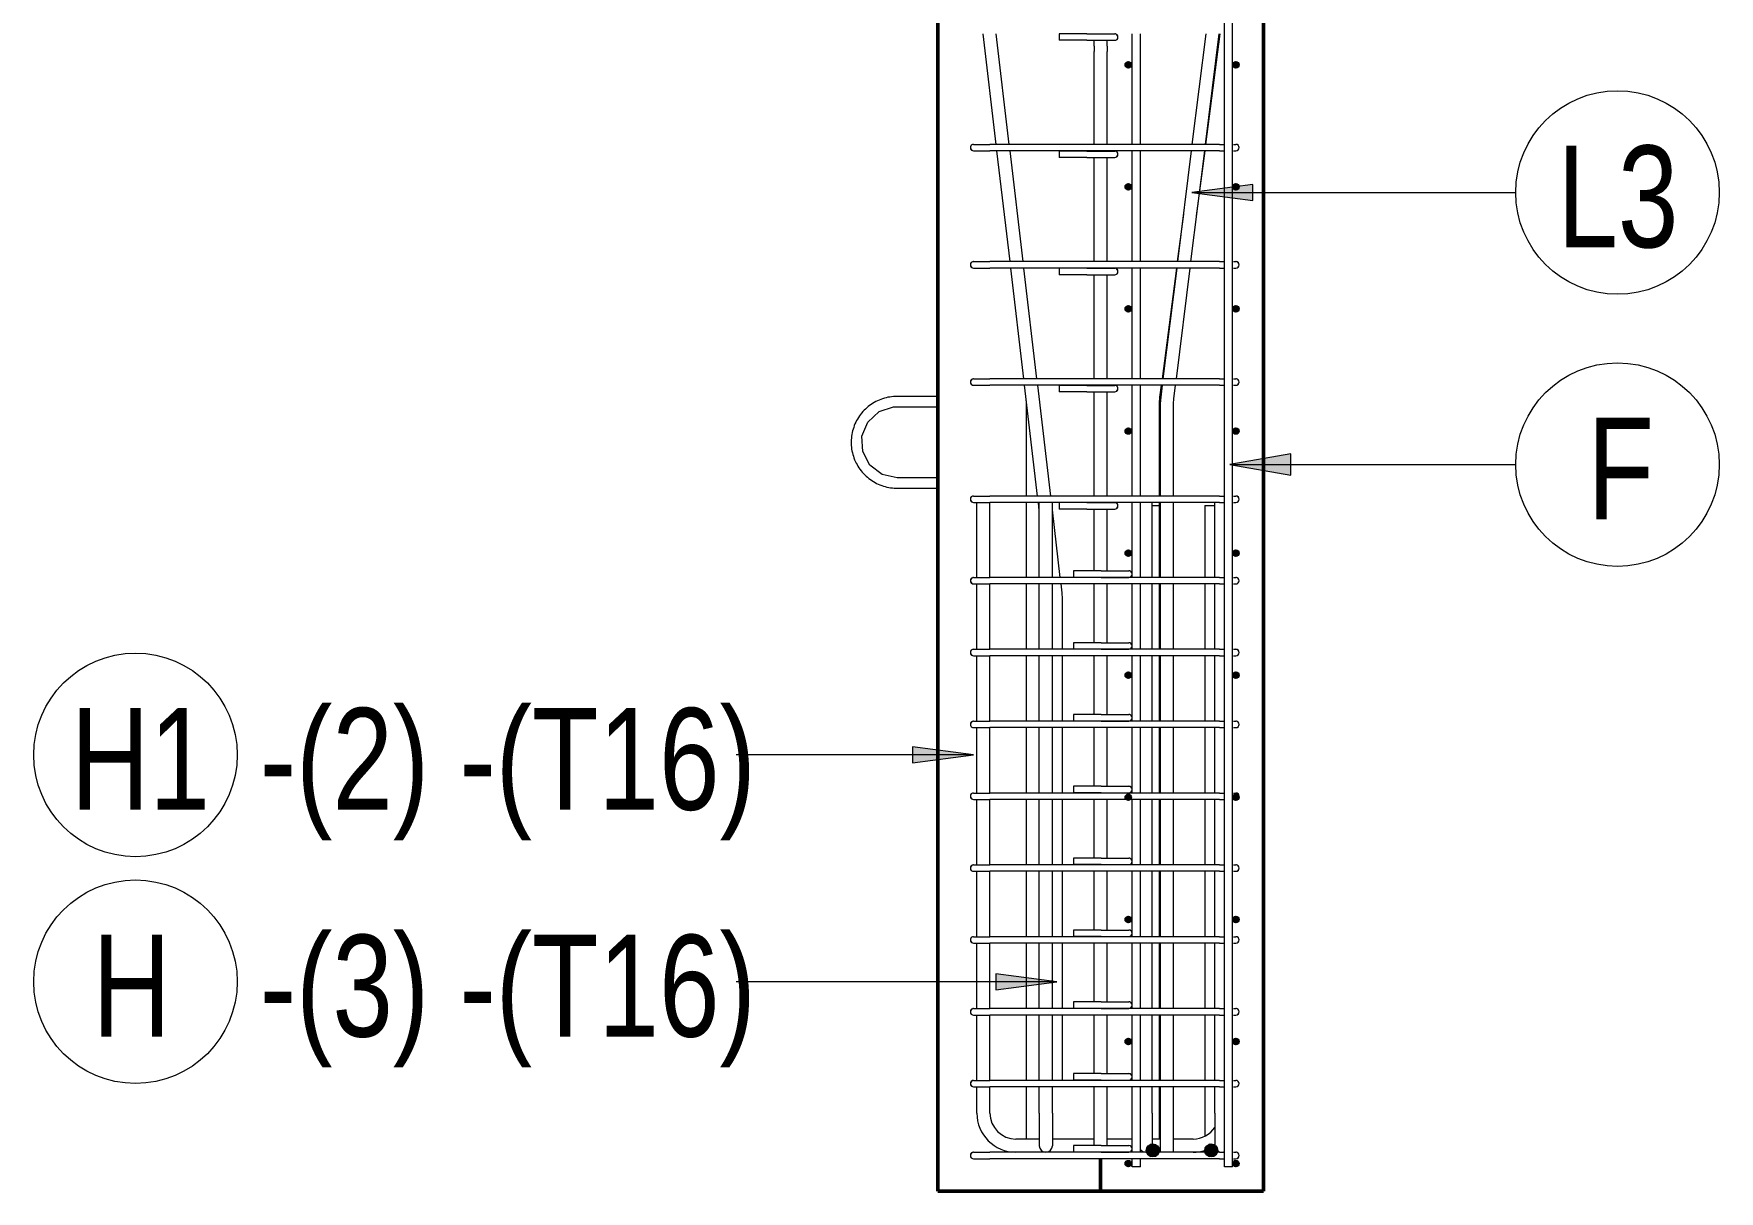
# Model space of a CAD drawing. Header units: millimetres. Extents: x 18954 to 39483, y -1618 to 21231.
# Drawn here: x 18954 to 21024, y -1395 to 27 of the extents above; entities that cross this region are included whole.
import ezdxf

# ---------------------------------------------------------------- set-up
doc = ezdxf.new("R2010")
doc.units = ezdxf.units.MM
for name, color, linetype, lineweight in [('A-GENM', 13, 'Continuous', 18), ('A-WALL', 113, 'Continuous', 25), ('S-RBAR', 171, 'Continuous', 18), ('S-RBAR-IDEN', 171, 'Continuous', 9)]:
    doc.layers.add(name, color=color, linetype=linetype, lineweight=lineweight)
doc.styles.add('Nirmala UI Semilight', font='NirmalaS.ttf', dxfattribs={"width": 0.8, "height": 125})

# ---------------------------------------------------------------- blocks, each defined once
blk = doc.blocks.new('12_7Ø_ Lifting Insert_COLUMN - 12_9Ø Lifting insert-1653057-Elevation Right 3')
at = {"layer": 'A-GENM'}
for p, q in [((20064.6, 2553.3), (20014.6, 2553.3)), ((20014.6, 2540.6), (20064.6, 2540.6)), ((20064.6, 2453.3), (20014.6, 2453.3)), ((20014.6, 2440.6), (20064.6, 2440.6))]:
    blk.add_line(p, q, dxfattribs=at)
at = {"layer": 'A-GENM', "flags": 128}
for points in [[(20014.6, 2553.3), (20012.3, 2553.3), (20010.1, 2553.2), (20007.8, 2552.9), (20005.6, 2552.6), (20003.4, 2552.2), (20001.2, 2551.7), (19999, 2551.2), (19996.8, 2550.5), (19994.7, 2549.7), (19992.6, 2548.9), (19990.6, 2548), (19988.5, 2547), (19986.6, 2545.9), (19984.6, 2544.7), (19982.8, 2543.5), (19980.9, 2542.2), (19979.1, 2540.8), (19977.4, 2539.4), (19975.7, 2537.8), (19974.1, 2536.3), (19972.6, 2534.6), (19971.1, 2532.9), (19969.7, 2531.1), (19968.4, 2529.3), (19967.2, 2527.4), (19966, 2525.5), (19964.9, 2523.6), (19963.8, 2521.6), (19962.9, 2519.5), (19962, 2517.4), (19961.3, 2515.3), (19960.6, 2513.2), (19960, 2511), (19959.5, 2508.8), (19959, 2506.6), (19958.7, 2504.3), (19958.5, 2502.1), (19958.3, 2499.9), (19958.2, 2497.6), (19958.2, 2495.4), (19958.4, 2493.1), (19958.6, 2490.9), (19958.8, 2488.6), (19959.2, 2486.4), (19959.7, 2484.2), (19960.2, 2482), (19960.9, 2479.9), (19961.6, 2477.7), (19962.4, 2475.6), (19963.3, 2473.6), (19964.3, 2471.5), (19965.4, 2469.5), (19966.5, 2467.6), (19967.7, 2465.7), (19969, 2463.8), (19970.4, 2462), (19971.8, 2460.3), (19973.3, 2458.6), (19974.9, 2457), (19976.5, 2455.4), (19978.2, 2454), (19979.9, 2452.5), (19981.8, 2451.2), (19983.6, 2449.9), (19985.5, 2448.7), (19987.5, 2447.6), (19989.5, 2446.5), (19991.5, 2445.6), (19993.6, 2444.7), (19995.7, 2443.9), (19997.8, 2443.2), (20000, 2442.6), (20002.2, 2442), (20004.4, 2441.6), (20006.6, 2441.2), (20008.9, 2440.9), (20011.1, 2440.8), (20013.4, 2440.7), (20014.6, 2440.6)], [(20014.6, 2453.3), (19996.2, 2457.4), (19981.2, 2468.9), (19972.4, 2485.6), (19971.5, 2504.4), (19978.7, 2521.8), (19992.5, 2534.7), (20010.4, 2540.5), (20014.6, 2540.6)]]:
    blk.add_lwpolyline(points, dxfattribs=at)
blk = doc.blocks.new('M_Rebar Tag_rfa MARK - ARROW-794226-Elevation Right 3')
at = {"layer": 'S-RBAR-IDEN'}
blk.add_circle((20899.4, -168.2), 125, dxfattribs=at)
blk = doc.blocks.new('M_Rebar Tag_rfa Dimension - ARROW-793927-Elevation Right 3')
at = {"layer": 'S-RBAR-IDEN'}
blk.add_circle((20900.4, 1986.8), 125, dxfattribs=at)

msp = doc.modelspace()

# ---------------------------------------------------------------- hatches: boundary and pattern name
at = {"layer": 'S-RBAR'}
h = msp.add_hatch(color=256, dxfattribs=at)
edge = h.paths.add_edge_path()
edge.add_arc((20298.6, -11.3), 4, 0, 360)
for points in [[(20298.6, -15.3), (20302.6, -11.3), (20298.6, -7.3), (20294.9, -11.6)], [(20430.6, -15.3), (20434.6, -11.3), (20430.6, -7.3), (20426.6, -11.3)], [(20298.6, -165.3), (20302.6, -161.3), (20298.6, -157.3), (20294.9, -161.6)], [(20430.6, -165.3), (20434.6, -161.3), (20430.6, -157.3), (20426.6, -161.3)], [(20298.6, -315.2), (20302.6, -311.2), (20298.6, -307.2), (20294.9, -311.6)], [(20430.6, -315.2), (20434.6, -311.2), (20430.6, -307.2), (20426.6, -311.2)], [(20298.6, -465.2), (20302.6, -461.2), (20298.6, -457.2), (20294.9, -461.5)], [(20430.6, -465.2), (20434.6, -461.2), (20430.6, -457.2), (20426.6, -461.2)], [(20298.6, -615.2), (20302.6, -611.2), (20298.6, -607.2), (20294.9, -611.5), (20296.9, -613.5)], [(20430.6, -615.2), (20434.6, -611.2), (20430.6, -607.2), (20426.6, -611.2), (20428.9, -613.5)], [(20298.6, -765.1), (20302.6, -761.1), (20298.6, -757.1), (20294.9, -761.5)], [(20430.6, -765.1), (20434.6, -761.1), (20430.6, -757.1), (20426.6, -761.1)], [(20298.6, -915.1), (20302.6, -911.1), (20298.6, -907.1), (20294.9, -911.4)], [(20430.6, -915.1), (20434.6, -911.1), (20430.6, -907.1), (20426.6, -911.1)], [(20298.6, -1065.1), (20302.6, -1061.1), (20298.6, -1057.1), (20294.9, -1061.4)], [(20430.6, -1065.1), (20434.6, -1061.1), (20430.6, -1057.1), (20426.6, -1061.1)], [(20298.6, -1215), (20302.6, -1211), (20298.6, -1207), (20294.9, -1211.4)], [(20430.6, -1215), (20434.6, -1211), (20430.6, -1207), (20426.6, -1211)], [(20326.2, -1352.4), (20335.1, -1349.5), (20335.1, -1340.1), (20326.2, -1337.2), (20320.7, -1344.8), (20325.4, -1351.2)], [(20398, -1352.4), (20406.9, -1349.5), (20406.9, -1340.1), (20398, -1337.2), (20392.5, -1344.8)], [(20298.6, -1365), (20302.6, -1361), (20298.6, -1357), (20294.9, -1361.4)], [(20430.6, -1365), (20434.6, -1361), (20430.6, -1357), (20426.9, -1361.4)]]:
    msp.add_hatch(color=256, dxfattribs=at).paths.add_polyline_path(points)
h = msp.add_hatch(color=256, dxfattribs=at)
edge = h.paths.add_edge_path()
edge.add_arc((20430.6, -11.3), 4, 0, 360)
h = msp.add_hatch(color=256, dxfattribs=at)
edge = h.paths.add_edge_path()
edge.add_arc((20298.6, -161.3), 4, 0, 360)
h = msp.add_hatch(color=256, dxfattribs=at)
edge = h.paths.add_edge_path()
edge.add_arc((20430.6, -161.3), 4, 0, 360)
h = msp.add_hatch(color=256, dxfattribs=at)
edge = h.paths.add_edge_path()
edge.add_arc((20298.6, -311.2), 4, 0, 360)
h = msp.add_hatch(color=256, dxfattribs=at)
edge = h.paths.add_edge_path()
edge.add_arc((20430.6, -311.2), 4, 0, 360)
h = msp.add_hatch(color=256, dxfattribs=at)
edge = h.paths.add_edge_path()
edge.add_arc((20298.6, -461.2), 4, 0, 360)
h = msp.add_hatch(color=256, dxfattribs=at)
edge = h.paths.add_edge_path()
edge.add_arc((20430.6, -461.2), 4, 0, 360)
h = msp.add_hatch(color=256, dxfattribs=at)
edge = h.paths.add_edge_path()
edge.add_arc((20298.6, -611.2), 4, 0, 360)
h = msp.add_hatch(color=256, dxfattribs=at)
edge = h.paths.add_edge_path()
edge.add_arc((20430.6, -611.2), 4, 0, 360)
h = msp.add_hatch(color=256, dxfattribs=at)
edge = h.paths.add_edge_path()
edge.add_arc((20298.6, -761.1), 4, 0, 360)
h = msp.add_hatch(color=256, dxfattribs=at)
edge = h.paths.add_edge_path()
edge.add_arc((20430.6, -761.1), 4, 0, 360)
h = msp.add_hatch(color=256, dxfattribs=at)
edge = h.paths.add_edge_path()
edge.add_arc((20298.6, -911.1), 4, 0, 360)
h = msp.add_hatch(color=256, dxfattribs=at)
edge = h.paths.add_edge_path()
edge.add_arc((20430.6, -911.1), 4, 0, 360)
h = msp.add_hatch(color=256, dxfattribs=at)
edge = h.paths.add_edge_path()
edge.add_arc((20298.6, -1061.1), 4, 0, 360)
h = msp.add_hatch(color=256, dxfattribs=at)
edge = h.paths.add_edge_path()
edge.add_arc((20430.6, -1061.1), 4, 0, 360)
h = msp.add_hatch(color=256, dxfattribs=at)
edge = h.paths.add_edge_path()
edge.add_arc((20298.6, -1211), 4, 0, 360)
h = msp.add_hatch(color=256, dxfattribs=at)
edge = h.paths.add_edge_path()
edge.add_arc((20430.6, -1211), 4, 0, 360)
h = msp.add_hatch(color=256, dxfattribs=at)
edge = h.paths.add_edge_path()
edge.add_arc((20328.7, -1344.8), 8, 0, 360)
h = msp.add_hatch(color=256, dxfattribs=at)
edge = h.paths.add_edge_path()
edge.add_arc((20400.5, -1344.8), 8, 0, 360)
h = msp.add_hatch(color=256, dxfattribs=at)
edge = h.paths.add_edge_path()
edge.add_arc((20298.6, -1361), 4, 0, 360)
h = msp.add_hatch(color=256, dxfattribs=at)
edge = h.paths.add_edge_path()
edge.add_arc((20430.6, -1361), 4, 0, 360)
at = {"layer": 'S-RBAR-IDEN'}
for points in [[(20376.7, -168.2), (20451.7, -178.1), (20451.7, -158.4)], [(20423.2, -502.4), (20498.2, -515.6), (20498.2, -489.2)], [(20108.5, -859), (20033.5, -849.2), (20033.5, -868.9)], [(20210.8, -1137.6), (20135.8, -1127.8), (20135.8, -1147.5)]]:
    msp.add_hatch(color=256, dxfattribs=at).paths.add_polyline_path(points)

# ---------------------------------------------------------------- linework, layer by layer
at = {"layer": 'A-WALL', "lineweight": 50}
for p, q in [((20064.6, 3040), (20064.6, -1395)), ((20464.6, -1395), (20464.6, 1541.3)), ((20264.6, -1355), (20264.6, -1395)), ((20064.6, -1395), (20464.6, -1395))]:
    msp.add_line(p, q, dxfattribs=at)
at = {"layer": 'S-RBAR'}
for p, q in [((20416.6, -1365), (20416.6, 3000)), ((20426.6, -1365), (20426.6, 3000)), ((20136.3, -109.1), (20120.3, 26.8)), ((20152.4, -109.1), (20136.4, 26.8)), ((20247.7, 26.7), (20213.8, 26.7)), ((20213.8, 26.7), (20213.8, 18.7)), ((20247.7, 26.7), (20281.9, 26.7)), ((20303.4, -109.1), (20303.4, 26.8)), ((20313.4, -109.1), (20313.4, 26.8)), ((20377.2, -109.1), (20394.1, 26.8)), ((20393.4, -109.1), (20410.2, 26.8)), ((20393.8, -109.1), (20411.5, 26.8)), ((20247.7, 18.7), (20213.8, 18.7)), ((20247.7, 18.7), (20281.9, 18.7)), ((20256.6, 11.6), (20256.6, 18.7)), ((20256.6, 11.6), (20256.6, 5.1)), ((20256.6, -109.1), (20256.6, 5.1)), ((20272.6, 11.6), (20272.6, 18.7)), ((20272.6, 11.6), (20272.6, 5.1)), ((20272.6, -109.1), (20272.6, 5.1)), ((20298.6, -7.3), (20294.9, -11.6)), ((20294.9, -11.6), (20298.6, -15.3)), ((20302.6, -11.3), (20298.6, -7.3)), ((20298.6, -15.3), (20302.6, -11.3)), ((20430.6, -7.3), (20426.6, -11.3)), ((20426.6, -11.3), (20430.6, -15.3)), ((20434.6, -11.3), (20430.6, -7.3)), ((20430.6, -15.3), (20434.6, -11.3)), ((20108.6, -109.1), (20128.6, -109.1)), ((20108.6, -117.1), (20128.6, -117.1)), ((20410.6, -109.1), (20128.6, -109.1)), ((20410.6, -117.1), (20128.6, -117.1)), ((20153.3, -253.1), (20137.3, -117.1)), ((20169.4, -253.1), (20153.4, -117.1)), ((20247.7, -117.3), (20213.8, -117.3)), ((20213.8, -117.3), (20213.8, -125.3)), ((20247.7, -117.3), (20281.9, -117.3)), ((20303.4, -253.1), (20303.4, -117.1)), ((20313.4, -253.1), (20313.4, -117.1)), ((20359.4, -253.1), (20376.2, -117.1)), ((20375.5, -253.1), (20392.4, -117.1)), ((20382.5, -196.7), (20392.8, -117.1)), ((20410.6, -109.1), (20417.1, -109.1)), ((20410.6, -117.1), (20417.1, -117.1)), ((20427.8, -109.1), (20430.6, -109.1)), ((20427.8, -117.1), (20430.6, -117.1)), ((20247.7, -125.3), (20213.8, -125.3)), ((20247.7, -125.3), (20281.9, -125.3)), ((20256.6, -253.1), (20256.6, -125.3)), ((20272.6, -253.1), (20272.6, -125.3)), ((20298.6, -157.3), (20294.9, -161.6)), ((20294.9, -161.6), (20298.6, -165.3)), ((20302.6, -161.3), (20298.6, -157.3)), ((20298.6, -165.3), (20302.6, -161.3)), ((20430.6, -157.3), (20426.6, -161.3)), ((20426.6, -161.3), (20430.6, -165.3)), ((20434.6, -161.3), (20430.6, -157.3)), ((20430.6, -165.3), (20434.6, -161.3)), ((20359.1, -253.1), (20366.6, -194.7)), ((20108.6, -253.1), (20128.6, -253.1)), ((20108.6, -261.1), (20128.6, -261.1)), ((20410.6, -253.1), (20128.6, -253.1)), ((20410.6, -261.1), (20128.6, -261.1)), ((20170.2, -397), (20154.2, -261.1)), ((20186.4, -397), (20170.3, -261.1)), ((20247.7, -261.2), (20213.8, -261.2)), ((20213.8, -261.2), (20213.8, -269.2)), ((20247.7, -261.2), (20281.9, -261.2)), ((20303.4, -397), (20303.4, -261.1)), ((20313.4, -397), (20313.4, -261.1)), ((20340.4, -397), (20358, -261.1)), ((20341.6, -397), (20358.4, -261.1)), ((20357.7, -397), (20374.5, -261.1)), ((20410.6, -253.1), (20417.1, -253.1)), ((20410.6, -261.1), (20417.1, -261.1)), ((20427.8, -253.1), (20430.6, -253.1)), ((20427.8, -261.1), (20430.6, -261.1)), ((20247.7, -269.2), (20213.8, -269.2)), ((20247.7, -269.2), (20281.9, -269.2)), ((20256.6, -397), (20256.6, -269.2)), ((20272.6, -397), (20272.6, -269.2)), ((20298.6, -307.2), (20294.9, -311.6)), ((20302.6, -311.2), (20298.6, -307.2)), ((20430.6, -307.2), (20426.6, -311.2)), ((20434.6, -311.2), (20430.6, -307.2)), ((20294.9, -311.6), (20298.6, -315.2)), ((20298.6, -315.2), (20302.6, -311.2)), ((20426.6, -311.2), (20430.6, -315.2)), ((20430.6, -315.2), (20434.6, -311.2)), ((20108.6, -397), (20128.6, -397)), ((20108.6, -405), (20128.6, -405)), ((20410.6, -397), (20128.6, -397)), ((20410.6, -405), (20128.6, -405)), ((20187.2, -541), (20171.2, -405)), ((20203.3, -541), (20187.3, -405)), ((20247.7, -405.1), (20213.8, -405.1)), ((20213.8, -405.1), (20213.8, -413.1)), ((20247.7, -413.1), (20213.8, -413.1)), ((20247.7, -405.1), (20281.9, -405.1)), ((20247.7, -413.1), (20281.9, -413.1)), ((20256.6, -420.6), (20256.6, -413.1)), ((20272.6, -420.6), (20272.6, -413.1)), ((20303.4, -541), (20303.4, -405)), ((20313.4, -541), (20313.4, -405)), ((20337.5, -419.6), (20339.4, -405)), ((20338.8, -419.6), (20340.6, -405)), ((20354.6, -421.6), (20356.7, -405)), ((20410.6, -397), (20417.1, -397)), ((20410.6, -405), (20417.1, -405)), ((20427.8, -397), (20430.6, -397)), ((20427.8, -405), (20430.6, -405)), ((20173.5, -427.2), (20173.1, -421.5)), ((20173.5, -541), (20173.5, -427.2)), ((20256.6, -427.2), (20256.6, -420.6)), ((20256.6, -541), (20256.6, -427.2)), ((20272.6, -427.2), (20272.6, -420.6)), ((20272.6, -541), (20272.6, -427.2)), ((20337, -427.2), (20337.5, -419.6)), ((20337, -541), (20337, -427.2)), ((20338.3, -427.2), (20338.8, -419.6)), ((20338.3, -541), (20338.3, -427.2)), ((20354.3, -427.2), (20354.6, -421.6)), ((20354.3, -541), (20354.3, -427.2)), ((20298.6, -457.2), (20294.9, -461.5)), ((20294.9, -461.5), (20298.6, -465.2)), ((20302.6, -461.2), (20298.6, -457.2)), ((20298.6, -465.2), (20302.6, -461.2)), ((20430.6, -457.2), (20426.6, -461.2)), ((20426.6, -461.2), (20430.6, -465.2)), ((20434.6, -461.2), (20430.6, -457.2)), ((20430.6, -465.2), (20434.6, -461.2)), ((20108.6, -541), (20128.6, -541)), ((20108.6, -549), (20128.6, -549)), ((20112.6, -641), (20112.6, -549)), ((20410.6, -541), (20128.6, -541)), ((20410.6, -549), (20128.6, -549)), ((20128.6, -641), (20128.6, -549)), ((20173.5, -641), (20173.5, -549)), ((20189.3, -559.1), (20188.2, -549)), ((20189.3, -641), (20189.3, -549)), ((20205.3, -641), (20205.3, -549)), ((20215.1, -641), (20205.3, -558.1)), ((20247.7, -549.1), (20213.8, -549.1)), ((20213.8, -549.1), (20213.8, -557.1)), ((20247.7, -557.1), (20213.8, -557.1)), ((20247.7, -549.1), (20281.9, -549.1)), ((20247.7, -557.1), (20281.9, -557.1)), ((20256.6, -632.9), (20256.6, -557.1)), ((20272.6, -632.9), (20272.6, -557.1)), ((20303.4, -641), (20303.4, -549)), ((20313.4, -641), (20313.4, -549)), ((20328, -641), (20328, -549)), ((20328, -552.8), (20336.7, -552.8)), ((20336.7, -552.8), (20336.7, -641)), ((20337, -641), (20337, -549)), ((20338.3, -641), (20338.3, -549)), ((20354.3, -641), (20354.3, -549)), ((20392.5, -552.8), (20392.5, -641)), ((20392.5, -552.8), (20404.8, -552.8)), ((20404.8, -641), (20404.8, -549)), ((20410.6, -541), (20417.1, -541)), ((20410.6, -549), (20417.1, -549)), ((20427.8, -541), (20430.6, -541)), ((20427.8, -549), (20430.6, -549)), ((20298.6, -607.2), (20294.9, -611.5)), ((20294.9, -611.5), (20296.9, -613.5)), ((20296.9, -613.5), (20298.6, -615.2)), ((20302.6, -611.2), (20298.6, -607.2)), ((20298.6, -615.2), (20302.6, -611.2)), ((20430.6, -607.2), (20426.6, -611.2)), ((20426.6, -611.2), (20428.9, -613.5)), ((20428.9, -613.5), (20430.6, -615.2)), ((20434.6, -611.2), (20430.6, -607.2)), ((20430.6, -615.2), (20434.6, -611.2)), ((20108.6, -641), (20128.6, -641)), ((20410.6, -641), (20128.6, -641)), ((20265.2, -632.9), (20231.3, -632.9)), ((20231.3, -632.9), (20231.3, -640.9)), ((20265.2, -640.9), (20231.3, -640.9)), ((20265.2, -632.9), (20299.4, -632.9)), ((20265.2, -640.9), (20299.4, -640.9)), ((20410.6, -641), (20417.1, -641)), ((20427.8, -641), (20430.6, -641)), ((20108.6, -649), (20128.6, -649)), ((20112.6, -729.3), (20112.6, -649)), ((20410.6, -649), (20128.6, -649)), ((20128.6, -729.3), (20128.6, -649)), ((20173.5, -729.3), (20173.5, -649)), ((20189.3, -729.3), (20189.3, -649)), ((20205.3, -729.3), (20205.3, -649)), ((20217.3, -660), (20216, -649)), ((20217.8, -667.5), (20217.3, -660)), ((20256.6, -721.2), (20256.6, -649)), ((20272.6, -721.2), (20272.6, -649)), ((20303.4, -729.3), (20303.4, -649)), ((20313.4, -729.3), (20313.4, -649)), ((20328, -729.3), (20328, -649)), ((20336.7, -649), (20336.7, -729.3)), ((20337, -729.3), (20337, -649)), ((20338.3, -729.3), (20338.3, -649)), ((20354.3, -729.3), (20354.3, -649)), ((20392.5, -649), (20392.5, -729.3)), ((20404.8, -729.3), (20404.8, -649)), ((20410.6, -649), (20417.1, -649)), ((20427.8, -649), (20430.6, -649)), ((20217.8, -729.3), (20217.8, -667.5)), ((20265.2, -721.2), (20231.3, -721.2)), ((20231.3, -721.2), (20231.3, -729.2)), ((20265.2, -721.2), (20299.4, -721.2)), ((20108.6, -729.3), (20128.6, -729.3)), ((20108.6, -737.3), (20128.6, -737.3)), ((20112.6, -817.5), (20112.6, -737.3)), ((20410.6, -729.3), (20128.6, -729.3)), ((20410.6, -737.3), (20128.6, -737.3)), ((20128.6, -817.5), (20128.6, -737.3)), ((20173.5, -817.5), (20173.5, -737.3)), ((20189.3, -817.5), (20189.3, -737.3)), ((20205.3, -817.5), (20205.3, -737.3)), ((20217.8, -817.5), (20217.8, -737.3)), ((20265.2, -729.2), (20231.3, -729.2)), ((20256.6, -809.4), (20256.6, -737.3)), ((20265.2, -729.2), (20299.4, -729.2)), ((20272.6, -809.4), (20272.6, -737.3)), ((20303.4, -817.5), (20303.4, -737.3)), ((20313.4, -817.5), (20313.4, -737.3)), ((20328, -817.5), (20328, -737.3)), ((20336.7, -737.3), (20336.7, -817.5)), ((20337, -817.5), (20337, -737.3)), ((20338.3, -817.5), (20338.3, -737.3)), ((20354.3, -817.5), (20354.3, -737.3)), ((20392.5, -737.3), (20392.5, -817.5)), ((20404.8, -817.5), (20404.8, -737.3)), ((20410.6, -729.3), (20417.1, -729.3)), ((20410.6, -737.3), (20417.1, -737.3)), ((20427.8, -729.3), (20430.6, -729.3)), ((20427.8, -737.3), (20430.6, -737.3)), ((20298.6, -757.1), (20294.9, -761.5)), ((20294.9, -761.5), (20298.6, -765.1)), ((20302.6, -761.1), (20298.6, -757.1)), ((20298.6, -765.1), (20302.6, -761.1)), ((20430.6, -757.1), (20426.6, -761.1)), ((20426.6, -761.1), (20430.6, -765.1)), ((20434.6, -761.1), (20430.6, -757.1)), ((20430.6, -765.1), (20434.6, -761.1)), ((20108.6, -817.5), (20128.6, -817.5)), ((20108.6, -825.5), (20128.6, -825.5)), ((20112.6, -905.8), (20112.6, -825.5)), ((20410.6, -817.5), (20128.6, -817.5)), ((20410.6, -825.5), (20128.6, -825.5)), ((20128.6, -905.8), (20128.6, -825.5)), ((20173.5, -905.8), (20173.5, -825.5)), ((20189.3, -905.8), (20189.3, -825.5)), ((20205.3, -905.8), (20205.3, -825.5)), ((20217.8, -905.8), (20217.8, -825.5)), ((20265.2, -809.4), (20231.3, -809.4)), ((20231.3, -809.4), (20231.3, -817.4)), ((20265.2, -817.4), (20231.3, -817.4)), ((20256.6, -897.6), (20256.6, -825.5)), ((20265.2, -809.4), (20299.4, -809.4)), ((20265.2, -817.4), (20299.4, -817.4)), ((20272.6, -897.6), (20272.6, -825.5)), ((20303.4, -905.8), (20303.4, -825.5)), ((20313.4, -905.8), (20313.4, -825.5)), ((20328, -905.8), (20328, -825.5)), ((20336.7, -825.5), (20336.7, -905.8)), ((20337, -905.8), (20337, -825.5)), ((20338.3, -905.8), (20338.3, -825.5)), ((20354.3, -905.8), (20354.3, -825.5)), ((20392.5, -825.5), (20392.5, -905.8)), ((20404.8, -905.8), (20404.8, -825.5)), ((20410.6, -817.5), (20417.1, -817.5)), ((20410.6, -825.5), (20417.1, -825.5)), ((20427.8, -817.5), (20430.6, -817.5)), ((20427.8, -825.5), (20430.6, -825.5)), ((20108.6, -905.8), (20128.6, -905.8)), ((20410.6, -905.8), (20128.6, -905.8)), ((20265.2, -897.6), (20231.3, -897.6)), ((20231.3, -897.6), (20231.3, -905.6)), ((20265.2, -905.6), (20231.3, -905.6)), ((20265.2, -897.6), (20299.4, -897.6)), ((20265.2, -905.6), (20299.4, -905.6)), ((20298.6, -907.1), (20294.9, -911.4)), ((20302.6, -911.1), (20298.6, -907.1)), ((20410.6, -905.8), (20417.1, -905.8)), ((20430.6, -907.1), (20426.6, -911.1)), ((20427.8, -905.8), (20430.6, -905.8)), ((20434.6, -911.1), (20430.6, -907.1)), ((20108.6, -913.8), (20128.6, -913.8)), ((20112.6, -994), (20112.6, -913.8)), ((20410.6, -913.8), (20128.6, -913.8)), ((20128.6, -994), (20128.6, -913.8)), ((20173.5, -994), (20173.5, -913.8)), ((20189.3, -994), (20189.3, -913.8)), ((20205.3, -994), (20205.3, -913.8)), ((20217.8, -994), (20217.8, -913.8)), ((20256.6, -985.8), (20256.6, -913.8)), ((20272.6, -985.8), (20272.6, -913.8)), ((20294.9, -911.4), (20298.6, -915.1)), ((20298.6, -915.1), (20302.6, -911.1)), ((20303.4, -994), (20303.4, -913.8)), ((20313.4, -994), (20313.4, -913.8)), ((20328, -994), (20328, -913.8)), ((20336.7, -913.8), (20336.7, -994)), ((20337, -994), (20337, -913.8)), ((20338.3, -994), (20338.3, -913.8)), ((20354.3, -994), (20354.3, -913.8)), ((20392.5, -913.8), (20392.5, -994)), ((20404.8, -994), (20404.8, -913.8)), ((20410.6, -913.8), (20417.1, -913.8)), ((20426.6, -911.1), (20430.6, -915.1)), ((20427.8, -913.8), (20430.6, -913.8)), ((20430.6, -915.1), (20434.6, -911.1)), ((20265.2, -985.8), (20231.3, -985.8)), ((20231.3, -985.8), (20231.3, -993.8)), ((20265.2, -985.8), (20299.4, -985.8)), ((20108.6, -994), (20128.6, -994)), ((20108.6, -1002), (20128.6, -1002)), ((20112.6, -1082.3), (20112.6, -1002)), ((20410.6, -994), (20128.6, -994)), ((20410.6, -1002), (20128.6, -1002)), ((20128.6, -1082.3), (20128.6, -1002)), ((20173.5, -1082.3), (20173.5, -1002)), ((20189.3, -1082.3), (20189.3, -1002)), ((20205.3, -1082.3), (20205.3, -1002)), ((20217.8, -1082.3), (20217.8, -1002)), ((20265.2, -993.8), (20231.3, -993.8)), ((20256.6, -1074.1), (20256.6, -1002)), ((20265.2, -993.8), (20299.4, -993.8)), ((20272.6, -1074.1), (20272.6, -1002)), ((20303.4, -1082.3), (20303.4, -1002)), ((20313.4, -1082.3), (20313.4, -1002)), ((20328, -1082.3), (20328, -1002)), ((20336.7, -1002), (20336.7, -1082.3)), ((20337, -1082.3), (20337, -1002)), ((20338.3, -1082.3), (20338.3, -1002)), ((20354.3, -1082.3), (20354.3, -1002)), ((20392.5, -1002), (20392.5, -1082.3)), ((20404.8, -1082.3), (20404.8, -1002)), ((20410.6, -994), (20417.1, -994)), ((20410.6, -1002), (20417.1, -1002)), ((20427.8, -994), (20430.6, -994)), ((20427.8, -1002), (20430.6, -1002)), ((20265.2, -1074.1), (20231.3, -1074.1)), ((20231.3, -1074.1), (20231.3, -1082.1)), ((20265.2, -1074.1), (20299.4, -1074.1)), ((20298.6, -1057.1), (20294.9, -1061.4)), ((20294.9, -1061.4), (20298.6, -1065.1)), ((20302.6, -1061.1), (20298.6, -1057.1)), ((20298.6, -1065.1), (20302.6, -1061.1)), ((20430.6, -1057.1), (20426.6, -1061.1)), ((20426.6, -1061.1), (20430.6, -1065.1)), ((20434.6, -1061.1), (20430.6, -1057.1)), ((20430.6, -1065.1), (20434.6, -1061.1)), ((20108.6, -1082.3), (20128.6, -1082.3)), ((20108.6, -1090.3), (20128.6, -1090.3)), ((20112.6, -1170.5), (20112.6, -1090.3)), ((20410.6, -1082.3), (20128.6, -1082.3)), ((20410.6, -1090.3), (20128.6, -1090.3)), ((20128.6, -1170.5), (20128.6, -1090.3)), ((20173.5, -1170.5), (20173.5, -1090.3)), ((20189.3, -1170.5), (20189.3, -1090.3)), ((20205.3, -1170.5), (20205.3, -1090.3)), ((20217.8, -1170.5), (20217.8, -1090.3)), ((20265.2, -1082.1), (20231.3, -1082.1)), ((20256.6, -1162.3), (20256.6, -1090.3)), ((20265.2, -1082.1), (20299.4, -1082.1)), ((20272.6, -1162.3), (20272.6, -1090.3)), ((20303.4, -1170.5), (20303.4, -1090.3)), ((20313.4, -1170.5), (20313.4, -1090.3)), ((20328, -1170.5), (20328, -1090.3)), ((20336.7, -1090.3), (20336.7, -1170.5)), ((20337, -1170.5), (20337, -1090.3)), ((20338.3, -1170.5), (20338.3, -1090.3)), ((20354.3, -1170.5), (20354.3, -1090.3)), ((20392.5, -1090.3), (20392.5, -1170.5)), ((20404.8, -1170.5), (20404.8, -1090.3)), ((20410.6, -1082.3), (20417.1, -1082.3)), ((20410.6, -1090.3), (20417.1, -1090.3)), ((20427.8, -1082.3), (20430.6, -1082.3)), ((20427.8, -1090.3), (20430.6, -1090.3)), ((20108.6, -1170.5), (20128.6, -1170.5)), ((20108.6, -1178.5), (20128.6, -1178.5)), ((20112.6, -1258.8), (20112.6, -1178.5)), ((20410.6, -1170.5), (20128.6, -1170.5)), ((20410.6, -1178.5), (20128.6, -1178.5)), ((20128.6, -1258.8), (20128.6, -1178.5)), ((20173.5, -1258.8), (20173.5, -1178.5)), ((20189.3, -1258.8), (20189.3, -1178.5)), ((20205.3, -1258.8), (20205.3, -1178.5)), ((20217.8, -1258.8), (20217.8, -1178.5)), ((20265.2, -1162.3), (20231.3, -1162.3)), ((20231.3, -1162.3), (20231.3, -1170.3)), ((20265.2, -1170.3), (20231.3, -1170.3)), ((20256.6, -1250.5), (20256.6, -1178.5)), ((20265.2, -1162.3), (20299.4, -1162.3)), ((20265.2, -1170.3), (20299.4, -1170.3)), ((20272.6, -1250.5), (20272.6, -1178.5)), ((20303.4, -1258.8), (20303.4, -1178.5)), ((20313.4, -1258.8), (20313.4, -1178.5)), ((20328, -1258.8), (20328, -1178.5)), ((20336.7, -1178.5), (20336.7, -1258.8)), ((20337, -1258.8), (20337, -1178.5)), ((20338.3, -1258.8), (20338.3, -1178.5)), ((20354.3, -1258.8), (20354.3, -1178.5)), ((20392.5, -1178.5), (20392.5, -1258.8)), ((20404.8, -1258.8), (20404.8, -1178.5)), ((20410.6, -1170.5), (20417.1, -1170.5)), ((20410.6, -1178.5), (20417.1, -1178.5)), ((20427.8, -1170.5), (20430.6, -1170.5)), ((20427.8, -1178.5), (20430.6, -1178.5)), ((20298.6, -1207), (20294.9, -1211.4)), ((20294.9, -1211.4), (20298.6, -1215)), ((20302.6, -1211), (20298.6, -1207)), ((20298.6, -1215), (20302.6, -1211)), ((20430.6, -1207), (20426.6, -1211)), ((20426.6, -1211), (20430.6, -1215)), ((20434.6, -1211), (20430.6, -1207)), ((20430.6, -1215), (20434.6, -1211)), ((20108.6, -1258.8), (20128.6, -1258.8)), ((20410.6, -1258.8), (20128.6, -1258.8)), ((20265.2, -1250.5), (20231.3, -1250.5)), ((20231.3, -1250.5), (20231.3, -1258.5)), ((20265.2, -1258.5), (20231.3, -1258.5)), ((20265.2, -1250.5), (20299.4, -1250.5)), ((20265.2, -1258.5), (20299.4, -1258.5)), ((20410.6, -1258.8), (20417.1, -1258.8)), ((20427.8, -1258.8), (20430.6, -1258.8)), ((20108.6, -1266.8), (20128.6, -1266.8)), ((20112.6, -1298.9), (20112.6, -1266.8)), ((20410.6, -1266.8), (20128.6, -1266.8)), ((20128.6, -1298.9), (20128.6, -1266.8)), ((20173.5, -1330.9), (20173.5, -1266.8)), ((20189.3, -1299), (20189.3, -1266.8)), ((20205.3, -1299), (20205.3, -1266.8)), ((20256.6, -1338.8), (20256.6, -1266.8)), ((20272.6, -1338.8), (20272.6, -1266.8)), ((20303.4, -1347), (20303.4, -1266.8)), ((20313.4, -1347), (20313.4, -1266.8)), ((20328, -1299), (20328, -1266.8)), ((20336.7, -1266.8), (20336.7, -1289.3)), ((20337, -1330.9), (20337, -1266.8)), ((20338.3, -1347), (20338.3, -1266.8)), ((20354.3, -1347), (20354.3, -1266.8)), ((20392.5, -1266.8), (20392.5, -1289.3)), ((20404.8, -1299), (20404.8, -1266.8)), ((20410.6, -1266.8), (20417.1, -1266.8)), ((20427.8, -1266.8), (20430.6, -1266.8)), ((20189.3, -1299), (20189.3, -1339)), ((20205.3, -1299), (20205.3, -1339)), ((20328, -1299), (20328, -1339)), ((20336.7, -1289.3), (20336.7, -1331.4)), ((20392.5, -1289.3), (20392.5, -1327.5)), ((20404.8, -1299), (20404.8, -1339)), ((20189.3, -1330.9), (20160.6, -1330.9)), ((20256.6, -1330.9), (20205.3, -1330.9)), ((20265.2, -1338.8), (20231.3, -1338.8)), ((20231.3, -1338.8), (20231.3, -1346.8)), ((20265.2, -1338.8), (20299.4, -1338.8)), ((20303.4, -1330.9), (20272.6, -1330.9)), ((20326.2, -1337.2), (20320.7, -1344.8)), ((20320.7, -1344.8), (20325.4, -1351.2)), ((20335.1, -1340.1), (20326.2, -1337.2)), ((20338.3, -1330.9), (20328, -1330.9)), ((20335.1, -1349.5), (20335.1, -1340.1)), ((20378.2, -1330.9), (20354.3, -1330.9)), ((20398, -1337.2), (20392.5, -1344.8)), ((20392.5, -1344.8), (20398, -1352.4)), ((20406.9, -1340.1), (20398, -1337.2)), ((20406.9, -1349.5), (20406.9, -1340.1)), ((20108.6, -1347), (20128.6, -1347)), ((20108.6, -1355), (20128.6, -1355)), ((20410.6, -1347), (20128.6, -1347)), ((20410.6, -1355), (20128.6, -1355)), ((20196.4, -1346.9), (20160.6, -1346.9)), ((20256.6, -1346.9), (20198.3, -1346.9)), ((20265.2, -1346.8), (20231.3, -1346.8)), ((20265.2, -1346.8), (20299.4, -1346.8)), ((20303.4, -1346.9), (20272.6, -1346.9)), ((20298.6, -1357), (20294.9, -1361.4)), ((20294.9, -1361.4), (20298.6, -1365)), ((20302.6, -1361), (20298.6, -1357)), ((20298.6, -1365), (20302.6, -1361)), ((20303.4, -1365), (20303.4, -1355)), ((20313.4, -1365), (20303.4, -1365)), ((20319.1, -1346.9), (20313.4, -1346.9)), ((20313.4, -1365), (20313.4, -1355)), ((20338.3, -1346.9), (20321, -1346.9)), ((20325.4, -1351.2), (20326.2, -1352.4)), ((20326.2, -1352.4), (20335.1, -1349.5)), ((20378.2, -1346.9), (20354.3, -1346.9)), ((20398, -1352.4), (20406.9, -1349.5)), ((20410.6, -1347), (20417.1, -1347)), ((20410.6, -1355), (20417.1, -1355)), ((20426.6, -1365), (20416.6, -1365)), ((20430.6, -1357), (20426.9, -1361.4)), ((20426.9, -1361.4), (20430.6, -1365)), ((20427.8, -1347), (20430.6, -1347)), ((20427.8, -1355), (20430.6, -1355)), ((20434.6, -1361), (20430.6, -1357)), ((20430.6, -1365), (20434.6, -1361))]:
    msp.add_line(p, q, dxfattribs=at)
for centre, radius in [((20298.6, -11.3), 4), ((20430.6, -11.3), 4), ((20298.6, -161.3), 4), ((20430.6, -161.3), 4), ((20298.6, -311.2), 4), ((20430.6, -311.2), 4), ((20298.6, -461.2), 4), ((20430.6, -461.2), 4), ((20298.6, -611.2), 4), ((20430.6, -611.2), 4), ((20298.6, -761.1), 4), ((20430.6, -761.1), 4), ((20298.6, -911.1), 4), ((20430.6, -911.1), 4), ((20298.6, -1061.1), 4), ((20430.6, -1061.1), 4), ((20298.6, -1211), 4), ((20430.6, -1211), 4), ((20328.7, -1344.8), 8), ((20400.5, -1344.8), 8), ((20298.6, -1361), 4), ((20430.6, -1361), 4)]:
    msp.add_circle(centre, radius, dxfattribs=at)
for centre, radius, start, end in [((20281.9, 22.7), 4, 75, 90), ((20281.9, 22.7), 4, 270, 90), ((20281.9, 22.7), 4, 15, 60), ((20281.9, 22.7), 4, 300, 345), ((20108.6, -113.1), 4, 90, 270), ((20108.6, -113.1), 4, 120, 165), ((20108.6, -113.1), 4, 120, 165), ((20108.6, -113.1), 4, 195, 240), ((20108.6, -113.1), 4, 195, 240), ((20108.6, -113.1), 4, 90, 105), ((20108.6, -113.1), 4, 90, 105), ((20281.9, -121.3), 4, 75, 90), ((20281.9, -121.3), 4, 270, 90), ((20281.9, -121.3), 4, 15, 60), ((20281.9, -121.3), 4, 300, 345), ((20430.6, -113.1), 4, 75, 90), ((20430.6, -113.1), 4, 270, 90), ((20430.6, -113.1), 4, 15, 60), ((20430.6, -113.1), 4, 300, 345), ((20108.6, -257.1), 4, 90, 270), ((20108.6, -257.1), 4, 120, 165), ((20108.6, -257.1), 4, 120, 165), ((20108.6, -257.1), 4, 195, 240), ((20108.6, -257.1), 4, 195, 240), ((20108.6, -257.1), 4, 90, 105), ((20108.6, -257.1), 4, 90, 105), ((20281.9, -265.2), 4, 75, 90), ((20281.9, -265.2), 4, 270, 90), ((20281.9, -265.2), 4, 15, 60), ((20281.9, -265.2), 4, 300, 345), ((20430.6, -257.1), 4, 75, 90), ((20430.6, -257.1), 4, 270, 90), ((20430.6, -257.1), 4, 15, 60), ((20430.6, -257.1), 4, 300, 345), ((20108.6, -401), 4, 90, 270), ((20108.6, -401), 4, 120, 165), ((20108.6, -401), 4, 120, 165), ((20108.6, -401), 4, 195, 240), ((20108.6, -401), 4, 195, 240), ((20108.6, -401), 4, 90, 105), ((20108.6, -401), 4, 90, 105), ((20281.9, -409.1), 4, 75, 90), ((20281.9, -409.1), 4, 270, 90), ((20281.9, -409.1), 4, 300, 345), ((20281.9, -409.1), 4, 15, 57.5516), ((20430.6, -401), 4, 75, 90), ((20430.6, -401), 4, 270, 90), ((20430.6, -401), 4, 15, 60), ((20430.6, -401), 4, 300, 345), ((20108.6, -545), 4, 90, 270), ((20108.6, -545), 4, 120, 165), ((20108.6, -545), 4, 120, 165), ((20108.6, -545), 4, 195, 240), ((20108.6, -545), 4, 195, 240), ((20108.6, -545), 4, 90, 105), ((20108.6, -545), 4, 90, 105), ((20281.9, -553.1), 4, 75, 90), ((20281.9, -553.1), 4, 270, 90), ((20281.9, -553.1), 4, 15, 60), ((20281.9, -553.1), 4, 300, 345), ((20430.6, -545), 4, 75, 90), ((20430.6, -545), 4, 270, 90), ((20430.6, -545), 4, 15, 60), ((20430.6, -545), 4, 300, 345), ((20108.6, -645), 4, 90, 270), ((20108.6, -645), 4, 120, 165), ((20108.6, -645), 4, 120, 165), ((20108.6, -645), 4, 90, 105), ((20108.6, -645), 4, 90, 105), ((20299.4, -636.9), 4, 75, 90), ((20299.4, -636.9), 4, 270, 90), ((20299.4, -636.9), 4, 15, 60), ((20299.4, -636.9), 4, 300, 345), ((20430.6, -645), 4, 75, 90), ((20430.6, -645), 4, 270, 90), ((20430.6, -645), 4, 15, 60), ((20108.6, -645), 4, 195, 240), ((20108.6, -645), 4, 195, 240), ((20430.6, -645), 4, 300, 345), ((20299.4, -725.2), 4, 75, 90), ((20299.4, -725.2), 4, 270, 90), ((20299.4, -725.2), 4, 15, 60), ((20108.6, -733.3), 4, 90, 270), ((20108.6, -733.3), 4, 120, 165), ((20108.6, -733.3), 4, 120, 165), ((20108.6, -733.3), 4, 195, 240), ((20108.6, -733.3), 4, 195, 240), ((20108.6, -733.3), 4, 90, 105), ((20108.6, -733.3), 4, 90, 105), ((20299.4, -725.2), 4, 300, 345), ((20430.6, -733.3), 4, 75, 90), ((20430.6, -733.3), 4, 270, 90), ((20430.6, -733.3), 4, 15, 60), ((20430.6, -733.3), 4, 300, 345), ((20108.6, -821.5), 4, 90, 270), ((20108.6, -821.5), 4, 120, 165), ((20108.6, -821.5), 4, 120, 165), ((20108.6, -821.5), 4, 195, 240), ((20108.6, -821.5), 4, 195, 240), ((20108.6, -821.5), 4, 90, 105), ((20108.6, -821.5), 4, 90, 105), ((20299.4, -813.4), 4, 75, 90), ((20299.4, -813.4), 4, 270, 90), ((20299.4, -813.4), 4, 15, 60), ((20299.4, -813.4), 4, 300, 345), ((20430.6, -821.5), 4, 75, 90), ((20430.6, -821.5), 4, 270, 90), ((20430.6, -821.5), 4, 15, 60), ((20430.6, -821.5), 4, 300, 345), ((20108.6, -909.8), 4, 90, 270), ((20108.6, -909.8), 4, 120, 165), ((20108.6, -909.8), 4, 120, 165), ((20108.6, -909.8), 4, 195, 240), ((20108.6, -909.8), 4, 195, 240), ((20108.6, -909.8), 4, 90, 105), ((20108.6, -909.8), 4, 90, 105), ((20299.4, -901.6), 4, 75, 90), ((20299.4, -901.6), 4, 270, 90), ((20299.4, -901.6), 4, 15, 60), ((20299.4, -901.6), 4, 300, 345), ((20430.6, -909.8), 4, 75, 90), ((20430.6, -909.8), 4, 270, 90), ((20430.6, -909.8), 4, 15, 60), ((20430.6, -909.8), 4, 300, 345), ((20299.4, -989.8), 4, 75, 90), ((20299.4, -989.8), 4, 270, 90), ((20299.4, -989.8), 4, 15, 60), ((20299.4, -989.8), 4, 300, 345), ((20108.6, -998), 4, 90, 270), ((20108.6, -998), 4, 120, 165), ((20108.6, -998), 4, 120, 165), ((20108.6, -998), 4, 195, 240), ((20108.6, -998), 4, 195, 240), ((20108.6, -998), 4, 90, 105), ((20108.6, -998), 4, 90, 105), ((20430.6, -998), 4, 75, 90), ((20430.6, -998), 4, 270, 90), ((20430.6, -998), 4, 15, 60), ((20430.6, -998), 4, 300, 345), ((20299.4, -1078.1), 4, 75, 90), ((20299.4, -1078.1), 4, 270, 90), ((20299.4, -1078.1), 4, 15, 60), ((20108.6, -1086.3), 4, 90, 270), ((20108.6, -1086.3), 4, 120, 165), ((20108.6, -1086.3), 4, 120, 165), ((20108.6, -1086.3), 4, 195, 240), ((20108.6, -1086.3), 4, 195, 240), ((20108.6, -1086.3), 4, 90, 105), ((20108.6, -1086.3), 4, 90, 105), ((20299.4, -1078.1), 4, 300, 345), ((20430.6, -1086.3), 4, 75, 90), ((20430.6, -1086.3), 4, 270, 90), ((20430.6, -1086.3), 4, 15, 60), ((20430.6, -1086.3), 4, 300, 345), ((20108.6, -1174.5), 4, 90, 270), ((20108.6, -1174.5), 4, 120, 165), ((20108.6, -1174.5), 4, 120, 165), ((20108.6, -1174.5), 4, 195, 240), ((20108.6, -1174.5), 4, 195, 240), ((20108.6, -1174.5), 4, 90, 105), ((20108.6, -1174.5), 4, 90, 105), ((20299.4, -1166.3), 4, 75, 90), ((20299.4, -1166.3), 4, 270, 90), ((20299.4, -1166.3), 4, 15, 60), ((20299.4, -1166.3), 4, 300, 345), ((20430.6, -1174.5), 4, 75, 90), ((20430.6, -1174.5), 4, 270, 90), ((20430.6, -1174.5), 4, 15, 60), ((20430.6, -1174.5), 4, 300, 345), ((20108.6, -1262.8), 4, 90, 270), ((20108.6, -1262.8), 4, 120, 165), ((20108.6, -1262.8), 4, 120, 165), ((20108.6, -1262.8), 4, 90, 105), ((20108.6, -1262.8), 4, 90, 105), ((20299.4, -1254.5), 4, 75, 90), ((20299.4, -1254.5), 4, 270, 90), ((20299.4, -1254.5), 4, 15, 60), ((20299.4, -1254.5), 4, 300, 345), ((20430.6, -1262.8), 4, 75, 90), ((20430.6, -1262.8), 4, 270, 90), ((20430.6, -1262.8), 4, 15, 60), ((20108.6, -1262.8), 4, 195, 240), ((20108.6, -1262.8), 4, 195, 240), ((20430.6, -1262.8), 4, 300, 345), ((20160.6, -1298.9), 48, 180, 270), ((20160.6, -1298.9), 32, 180, 270), ((20378.2, -1298.9), 32, 270, 326.6297), ((20197.3, -1339), 8, 180, 0), ((20299.4, -1342.8), 4, 270, 90), ((20320, -1339), 8, 212.9993, 0), ((20378.2, -1298.9), 48, 270, 303.8781), ((20400.5, -1344.8), 8, 180, 195), ((20412.8, -1339), 8, 180, 298.5951), ((20412.8, -1339), 8, 226.3131, 240), ((20400.5, -1344.8), 8, 345, 354.4892), ((20108.6, -1351), 4, 90, 270), ((20108.6, -1351), 4, 120, 165), ((20108.6, -1351), 4, 120, 165), ((20108.6, -1351), 4, 195, 240), ((20108.6, -1351), 4, 195, 240), ((20108.6, -1351), 4, 90, 105), ((20108.6, -1351), 4, 90, 105), ((20430.6, -1351), 4, 75, 90), ((20430.6, -1351), 4, 270, 90), ((20430.6, -1351), 4, 15, 60), ((20430.6, -1351), 4, 300, 345)]:
    msp.add_arc(centre, radius, start, end, dxfattribs=at)
at = {"layer": 'S-RBAR-IDEN'}
for p, q in [((20451.7, -158.4), (20376.7, -168.2)), ((20451.7, -178.1), (20451.7, -158.4)), ((20376.7, -168.2), (20451.7, -178.1)), ((20376.7, -168.2), (20774.4, -168.2)), ((20498.2, -489.2), (20423.2, -502.4)), ((20498.2, -515.6), (20498.2, -489.2)), ((20423.2, -502.4), (20498.2, -515.6)), ((20423.2, -502.4), (20774.4, -502.4)), ((20108.5, -859), (19816.8, -859)), ((20108.5, -859), (20033.5, -849.2)), ((20033.5, -849.2), (20033.5, -868.9)), ((20033.5, -868.9), (20108.5, -859)), ((20210.8, -1137.6), (19816.8, -1137.6)), ((20210.8, -1137.6), (20135.8, -1127.8)), ((20135.8, -1127.8), (20135.8, -1147.5)), ((20135.8, -1147.5), (20210.8, -1137.6))]:
    msp.add_line(p, q, dxfattribs=at)

# ---------------------------------------------------------------- block references
at = {"layer": 'A-GENM'}
msp.add_blockref('12_7Ø_ Lifting Insert_COLUMN - 12_9Ø Lifting insert-1653057-Elevation Right 3', (0, -2972), dxfattribs=at)
at = {"layer": 'S-RBAR-IDEN'}
for name, p in [('M_Rebar Tag_rfa MARK - ARROW-794226-Elevation Right 3', (0, 0)), ('M_Rebar Tag_rfa Dimension - ARROW-793927-Elevation Right 3', (-1, -2489.2)), ('M_Rebar Tag_rfa MARK - ARROW-794226-Elevation Right 3', (-1820.2, -690.8)), ('M_Rebar Tag_rfa MARK - ARROW-794226-Elevation Right 3', (-1820.2, -969.4))]:
    msp.add_blockref(name, p, dxfattribs=at)

# ---------------------------------------------------------------- texts
at = {"layer": 'S-RBAR-IDEN', "char_height": 125, "attachment_point": 1, "style": 'Nirmala UI Semilight'}
for s, insert, width in [('L3', (20825.5, -110.6), 169.958), ('F', (20862.5, -444.8), 80.169), ('H1', (18999.9, -801.4), 182.785), ('-(2) -(T16)', (19232, -801.4), 705.485), ('-(3) -(T16)', (19232, -1080), 705.485), ('H', (19026.3, -1080), 118.65)]:
    msp.add_mtext(s, dxfattribs=dict(at, insert=insert, width=width))

doc.saveas('drawing.dxf')
